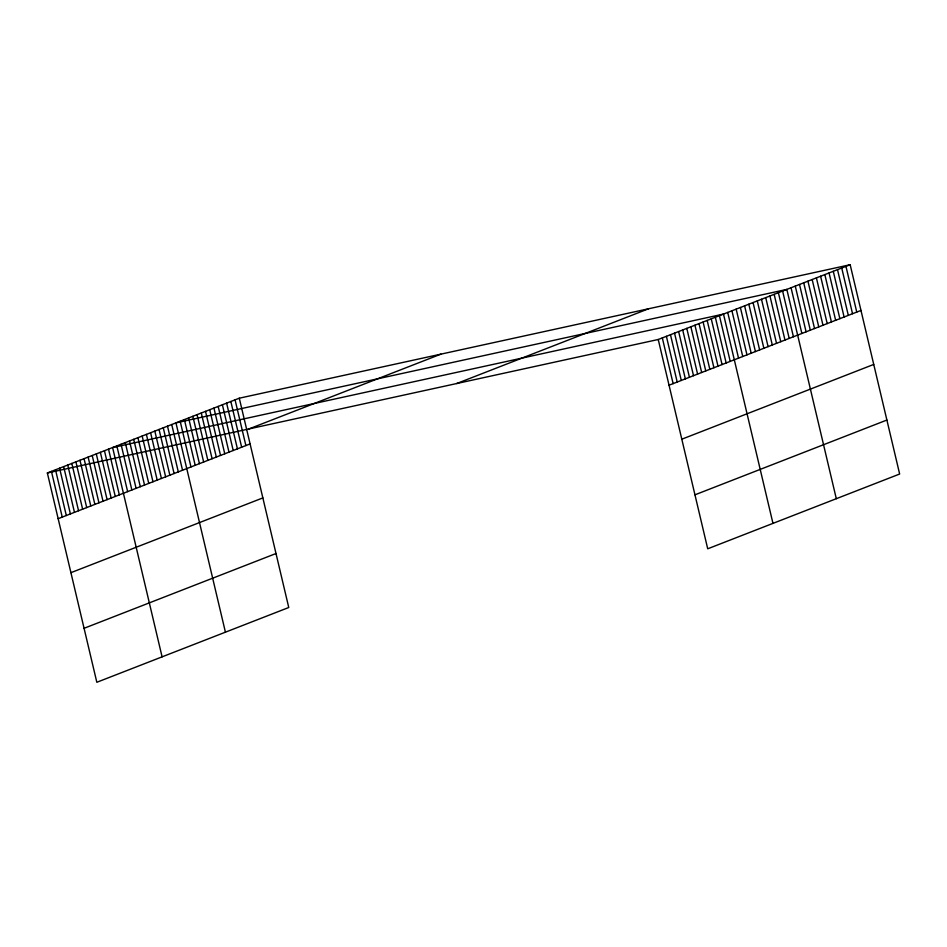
<?xml version="1.0" encoding="UTF-8"?>
<svg xmlns="http://www.w3.org/2000/svg" width="947" height="947" viewBox="0 0 947 947"><rect width="100%" height="100%" fill="white"/><g stroke="black" fill="none" stroke-linecap="round" stroke-linejoin="round"><path stroke-width="1.42" d="M239.283 398.202L288.764 607.501L96.831 682.278L47.35 472.979L239.283 398.202L850.169 264.722L899.65 474.021L707.717 548.798L658.236 339.5L850.169 264.722M248.943 428.932L440.876 354.154M58.158 518.696L250.091 443.918M456.643 383.547L648.577 308.769M70.918 572.675L262.852 497.909M669.044 385.216L860.977 310.438M84.07 628.299L276.003 553.522M681.804 439.207L873.738 364.429M694.956 494.819L886.889 420.042M47.35 472.979L658.236 339.5M845.955 266.367L856.763 312.084M841.729 268.013L852.537 313.729M837.503 269.658L848.311 315.375M833.277 271.304L844.097 317.02M829.063 272.949L839.871 318.666M824.837 274.594L835.645 320.311M820.611 276.24L831.419 321.956M816.397 277.885L827.205 323.602M812.171 279.531L822.979 325.247M807.945 281.176L818.753 326.893M803.719 282.822L814.538 328.538M799.505 284.467L810.312 330.183M795.279 286.112L806.086 331.829M791.053 287.758L801.86 333.474M836.308 498.702L786.839 289.403L175.953 422.883L225.422 632.182M782.613 291.049L793.42 336.765M778.387 292.694L789.194 338.41M774.161 294.339L784.968 340.056M769.947 295.985L780.754 341.701M765.721 297.618L776.528 343.347M761.495 299.264L772.302 344.992M757.28 300.909L768.088 346.638M753.054 302.555L763.862 348.283M748.828 304.2L759.636 349.928M744.602 305.845L755.41 351.574M740.388 307.491L751.196 353.219M736.162 309.136L746.97 354.865M731.936 310.782L742.744 356.51M727.722 312.427L738.53 358.155M772.965 523.371L723.496 314.073L112.61 447.552L162.091 656.851M719.412 315.659L730.22 361.387M715.34 317.257L726.148 362.973M711.256 318.843L722.064 364.559M707.184 320.429L717.992 366.158M703.1 322.016L713.908 367.744M699.028 323.614L709.836 369.33M694.944 325.2L705.752 370.916M690.86 326.786L701.668 372.502M686.788 328.372L697.596 374.101M682.704 329.97L693.512 375.687M678.632 331.557L689.44 377.273M674.548 333.143L685.356 378.859M670.476 334.729L681.284 380.457M666.392 336.315L677.2 382.043M662.32 337.913L673.128 383.63M235.069 399.847L245.877 445.563M230.843 401.492L241.651 447.209M226.617 403.138L237.425 448.854M222.403 404.783L233.211 450.5M218.177 406.429L228.985 452.145M213.951 408.074L224.759 453.791M209.725 409.72L220.533 455.436M205.511 411.365L216.318 457.081M201.285 413.01L212.092 458.727M197.059 414.656L207.867 460.372M192.845 416.301L203.652 462.018M188.619 417.947L199.426 463.663M184.393 419.592L195.2 465.308M180.167 421.237L190.974 466.954M171.727 424.516L182.534 470.245M167.501 426.162L178.308 471.89M163.275 427.807L174.094 473.536M159.06 429.453L169.868 475.181M154.835 431.098L165.642 476.826M150.609 432.743L161.416 478.472M146.394 434.389L157.202 480.117M142.168 436.034L152.976 481.763M137.942 437.68L148.75 483.408M133.716 439.325L144.536 485.053M129.502 440.971L140.31 486.699M125.276 442.616L136.084 488.344M121.05 444.261L131.858 489.99M116.836 445.907L127.644 491.635M108.526 449.138L119.334 494.867M104.454 450.736L115.262 496.453M100.37 452.323L111.178 498.039M96.298 453.909L107.106 499.625M92.214 455.495L103.022 501.223M88.142 457.093L98.95 502.81M84.058 458.679L94.866 504.396M79.974 460.266L90.782 505.982M75.902 461.852L86.71 507.58M71.818 463.438L82.626 509.166M67.746 465.036L78.554 510.753M63.662 466.622L74.47 512.339M59.59 468.209L70.398 513.937M55.506 469.795L66.314 515.523M51.434 471.393L62.242 517.109"/></g></svg>
